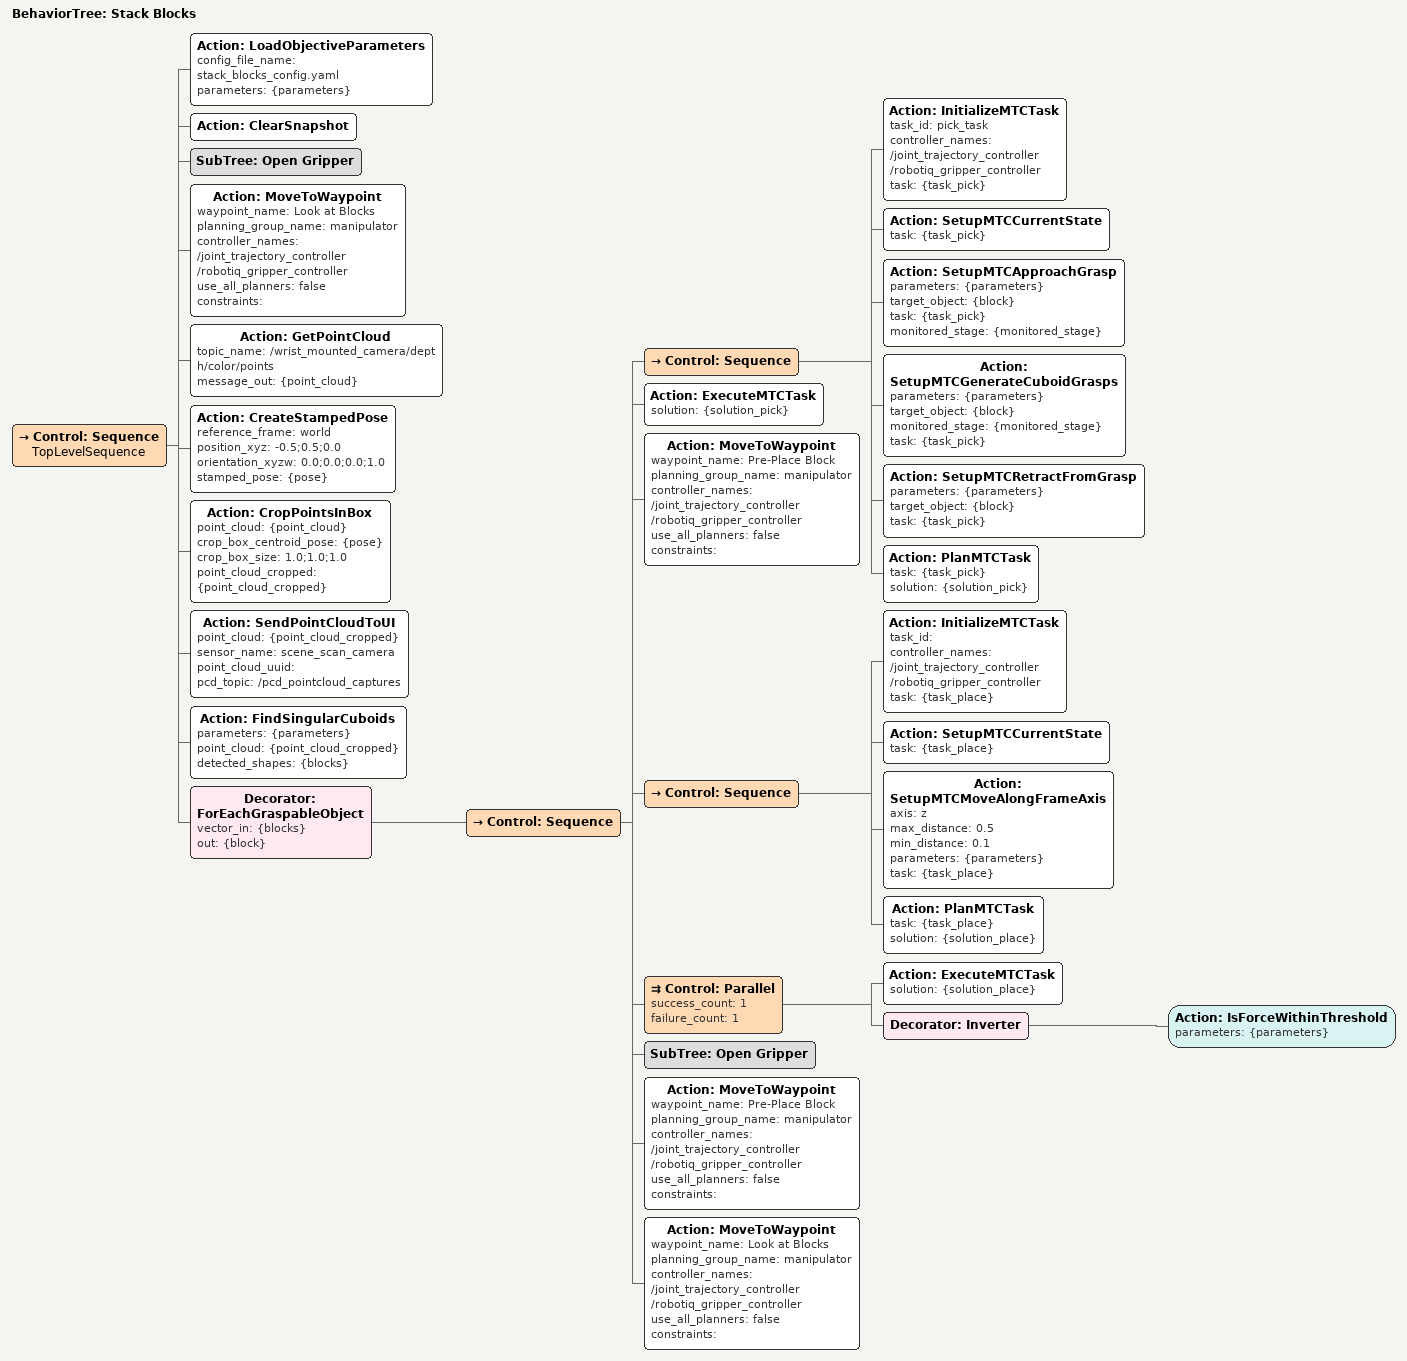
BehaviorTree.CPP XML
<?xml version='1.0' encoding='UTF-8'?>
<root BTCPP_format="4" main_tree_to_execute="Stack Blocks">
  <BehaviorTree ID="Stack Blocks" _description="" _hardcoded="false">
    <Control ID="Sequence" name="TopLevelSequence">
      <Action ID="LoadObjectiveParameters" config_file_name="stack_blocks_config.yaml" parameters="{parameters}"/>
      <Action ID="ClearSnapshot"/>
      <SubTree ID="Open Gripper"/>
      <Action ID="MoveToWaypoint" waypoint_name="Look at Blocks" planning_group_name="manipulator" controller_names="/joint_trajectory_controller /robotiq_gripper_controller" use_all_planners="false" constraints=""/>
      <Action ID="GetPointCloud" topic_name="/wrist_mounted_camera/depth/color/points" message_out="{point_cloud}"/>
      <Action ID="CreateStampedPose" reference_frame="world" position_xyz="-0.5;0.5;0.0" orientation_xyzw="0.0;0.0;0.0;1.0" stamped_pose="{pose}"/>
      <Action ID="CropPointsInBox" point_cloud="{point_cloud}" crop_box_centroid_pose="{pose}" crop_box_size="1.0;1.0;1.0" point_cloud_cropped="{point_cloud_cropped}"/>
      <Action ID="SendPointCloudToUI" point_cloud="{point_cloud_cropped}" sensor_name="scene_scan_camera" point_cloud_uuid="" pcd_topic="/pcd_pointcloud_captures"/>
      <Action ID="FindSingularCuboids" parameters="{parameters}" point_cloud="{point_cloud_cropped}" detected_shapes="{blocks}"/>
      <Decorator ID="ForEachGraspableObject" vector_in="{blocks}" out="{block}">
        <Control ID="Sequence">
          <Control ID="Sequence">
            <Action ID="InitializeMTCTask" task_id="pick_task" controller_names="/joint_trajectory_controller /robotiq_gripper_controller" task="{task_pick}"/>
            <Action ID="SetupMTCCurrentState" task="{task_pick}"/>
            <Action ID="SetupMTCApproachGrasp" parameters="{parameters}" target_object="{block}" task="{task_pick}" monitored_stage="{monitored_stage}"/>
            <Action ID="SetupMTCGenerateCuboidGrasps" parameters="{parameters}" target_object="{block}" monitored_stage="{monitored_stage}" task="{task_pick}"/>
            <Action ID="SetupMTCRetractFromGrasp" parameters="{parameters}" target_object="{block}" task="{task_pick}"/>
            <Action ID="PlanMTCTask" task="{task_pick}" solution="{solution_pick}"/>
          </Control>
          <Action ID="ExecuteMTCTask" solution="{solution_pick}"/>
          <Action ID="MoveToWaypoint" waypoint_name="Pre-Place Block" planning_group_name="manipulator" controller_names="/joint_trajectory_controller /robotiq_gripper_controller" use_all_planners="false" constraints=""/>
          <Control ID="Sequence">
            <Action ID="InitializeMTCTask" task_id="" controller_names="/joint_trajectory_controller /robotiq_gripper_controller" task="{task_place}"/>
            <Action ID="SetupMTCCurrentState" task="{task_place}"/>
            <Action ID="SetupMTCMoveAlongFrameAxis" axis="z" max_distance="0.5" min_distance="0.1" parameters="{parameters}" task="{task_place}"/>
            <Action ID="PlanMTCTask" task="{task_place}" solution="{solution_place}"/>
          </Control>
          <Control ID="Parallel" success_count="1" failure_count="1">
            <Action ID="ExecuteMTCTask" solution="{solution_place}"/>
            <Decorator ID="Inverter">
              <Action ID="IsForceWithinThreshold" parameters="{parameters}"/>
            </Decorator>
          </Control>
          <SubTree ID="Open Gripper"/>
          <Action ID="MoveToWaypoint" waypoint_name="Pre-Place Block" planning_group_name="manipulator" controller_names="/joint_trajectory_controller /robotiq_gripper_controller" use_all_planners="false" constraints=""/>
          <Action ID="MoveToWaypoint" waypoint_name="Look at Blocks" planning_group_name="manipulator" controller_names="/joint_trajectory_controller /robotiq_gripper_controller" use_all_planners="false" constraints=""/>
        </Control>
      </Decorator>
    </Control>
  </BehaviorTree>
</root>
